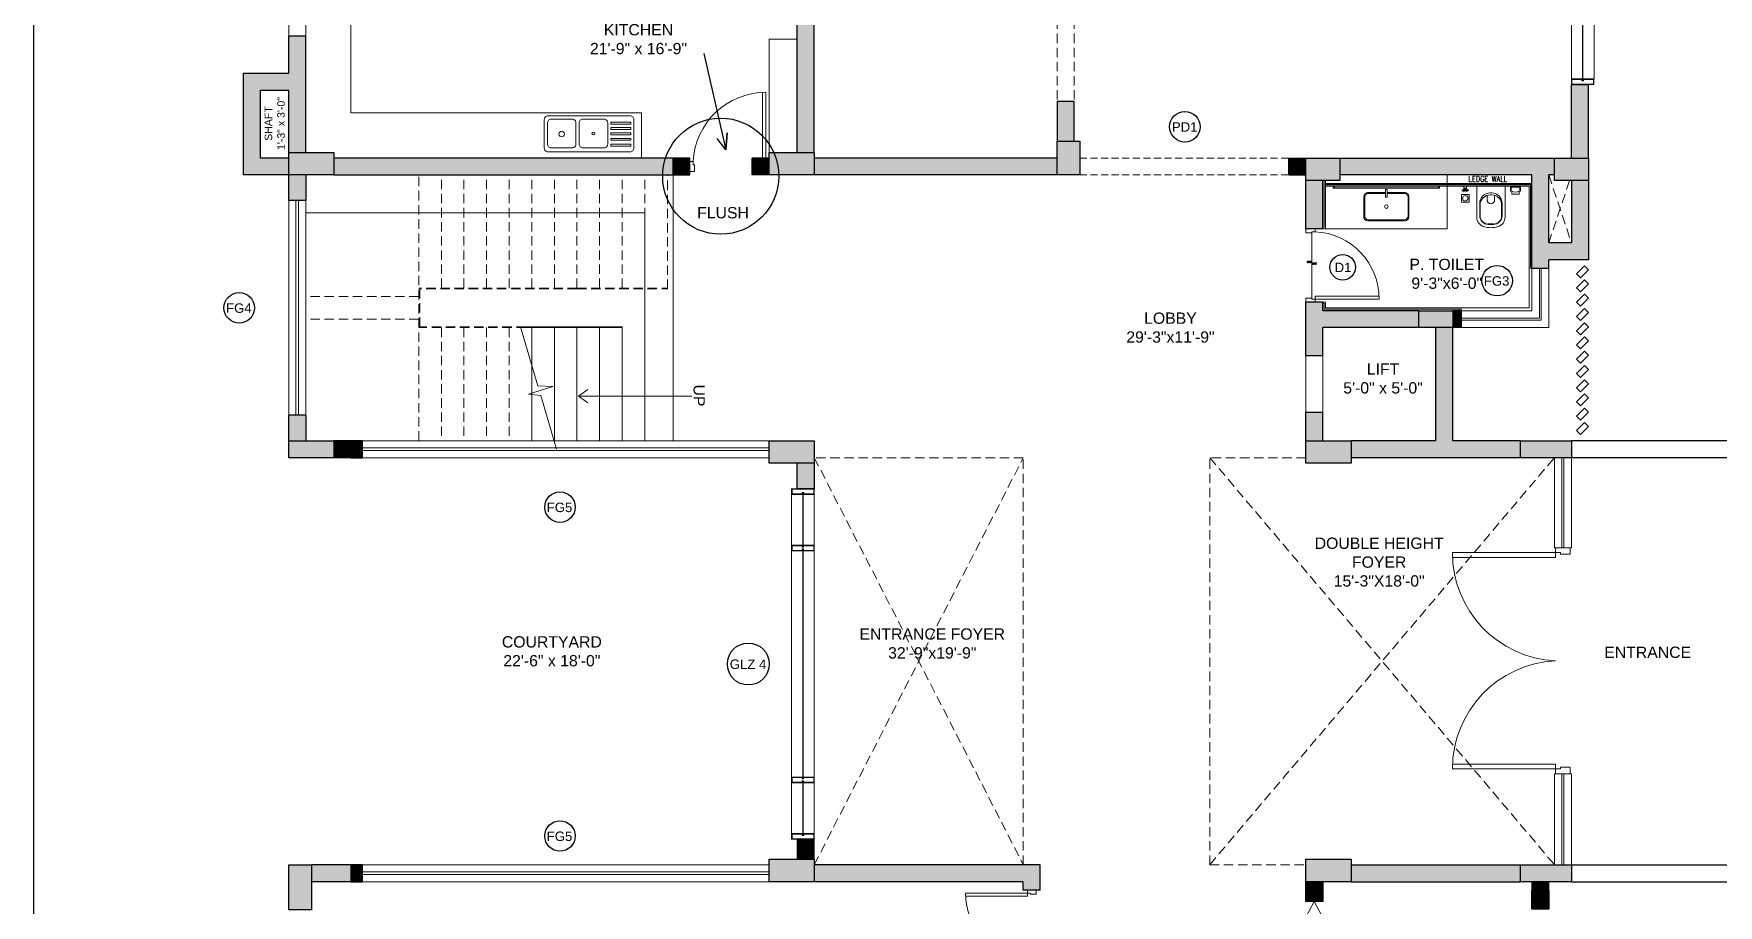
# Model space of a CAD drawing. Header units: inches. Extents: x 211391 to 214260, y -106888 to -102532.
# Drawn here: x 211469 to 212363, y -106365 to -105902 of the extents above; entities that cross this region are included whole.
import ezdxf

# ---------------------------------------------------------------- set-up
doc = ezdxf.new("R2010")
doc.units = ezdxf.units.IN
doc.header["$MEASUREMENT"] = 0
doc.linetypes.add('HIDDEN', pattern=[0.375, 0.25, -0.125])
doc.layers.get('0').update_dxf_attribs({"color": 4})
doc.layers.add('COLUMN', color=6, linetype='Continuous')
for name, color, linetype, lineweight in [('counter', 177, 'Continuous', 13), ('DIM', 1, 'Continuous', 9), ('DOOR', 2, 'Continuous', 9), ('DROP', 1, 'Continuous', 5), ('FIXTURES', 8, 'Continuous', 9), ('GLASS', 4, 'Continuous', 18), ('HATCH', 251, 'Continuous', 13), ('HIDDEN', 8, 'Continuous', 13), ('m.s.', 250, 'Continuous', 13), ('PROPOSED WALL', 6, 'Continuous', 25), ('STEPS', 2, 'Continuous', 18), ('STONE', 1, 'Continuous', 18), ('TEXT', 3, 'Continuous', 9), ('TEXT 1', 3, 'Continuous', 15), ('WALL', 5, 'Continuous', 25), ('window', 1, 'Continuous', 18)]:
    doc.layers.add(name, color=color, linetype=linetype, lineweight=lineweight)
doc.styles.add('22', font='arial.ttf', dxfattribs={"height": 7})
doc.styles.add('dimtext', font='segoeuil.ttf', dxfattribs={"width": 0.8, "height": 3})
doc.styles.add('STYLE1', font='arial.ttf', dxfattribs={"height": 8})
doc.dimstyles.new('ISO-25', dxfattribs={"dimtxt": 3, "dimasz": 0.7, "dimexe": 0.7, "dimexo": 0.7, "dimgap": 0.703125, "dimtad": 1, "dimdec": 1, "dimlunit": 4, "dimtxsty": 'dimtext', "dimblk": 'OBLIQUE', "dimcen": 0.7, "dimdle": 0.7, "dimclrd": 1, "dimclre": 1, "dimclrt": 2, "dimadec": 0, "dimazin": 0, "dimtfac": 0.5, "dimtdec": 1, "dimtmove": 0, "dimatfit": 3, "dimldrblk": 'OBLIQUE', "dimfxl": 1, "dimfrac": 1, "dimlwd": 13, "dimlwe": 13, "dimarcsym": 0})
pattern_1 = [(45, (1e-10, -71.03944), (-0.08838834765, 0.08838834765), [])]
pattern_2 = [(45, (123, -71.03944), (-0.08838834765, 0.08838834765), [])]

# ---------------------------------------------------------------- blocks, each defined once
blk = doc.blocks.new('A$C65C017E6')
at = {"layer": 'FIXTURES'}
for points in [[(17.3, 0, 0.414214), (19.3, 2), (19.3, 46, 0.414214), (17.3, 48), (2, 48, 0.414214), (0, 46), (0, 2, 0.414214), (2, 0)], [(3.84, 34, 0.414214), (1.84, 32), (1.84, 20.66, 0.414214), (3.84, 18.66), (15.18, 18.66, 0.414214), (17.18, 20.66), (17.18, 32, 0.414214), (15.18, 34)], [(3.84, 1.66, -0.414214), (1.84, 3.66), (1.84, 15, -0.414214), (3.84, 17), (15.18, 17, -0.414214), (17.18, 15), (17.18, 3.66, -0.414214), (15.18, 1.66)]]:
    blk.add_lwpolyline(points, format="xyb", close=True, dxfattribs=at)
for points in [[(3.46, 35.65), (3.46, 35.65), (3.46, 46.34), (3.46, 46.34), (4.46, 46.34), (4.46, 46.34), (4.46, 35.65), (4.46, 35.65)], [(6.34, 35.65), (6.34, 35.65), (6.34, 46.34), (6.34, 46.34), (7.34, 46.34), (7.34, 46.34), (7.34, 35.65), (7.34, 35.65)], [(9.22, 35.65), (9.22, 35.65), (9.22, 46.34), (9.22, 46.34), (10.23, 46.34), (10.23, 46.34), (10.23, 35.65), (10.23, 35.65)], [(12.1, 35.65), (12.1, 35.65), (12.1, 46.34), (12.1, 46.34), (13.11, 46.34), (13.11, 46.34), (13.11, 35.65), (13.11, 35.65)], [(15.27, 35.65), (15.27, 35.65), (15.27, 46.34), (15.27, 46.34), (16.27, 46.34), (16.27, 46.34), (16.27, 35.65), (16.27, 35.65)]]:
    blk.add_lwpolyline(points, close=True, dxfattribs=at)
for centre, radius in [((9.51, 26.33), 0.75), ((9.82, 9.33), 1.5)]:
    blk.add_circle(centre, radius, dxfattribs=at)
blk = doc.blocks.new('*U5')
at = {"layer": 'DOOR'}
for points in [[(1.5, -4.54), (1.5, -3.04), (2, -3.04), (2, -0.04), (0, -0.04), (0, -4.54)], [(34.5, -4.54), (34.5, -3.04), (34, -3.04), (34, -0.04), (36, -0.04), (36, -4.54)]]:
    blk.add_lwpolyline(points, close=True, dxfattribs=at)
blk.add_lwpolyline([(34.5, -4.54, -0.400224), (1.5, -36.04), (1.5, -4.54), (3, -4.54), (3, -36.01)], format="xyb", dxfattribs=at)
blk = doc.blocks.new('YSRJ')
at = {"layer": 'DOOR', "elevation": 0}
for points in [[(216810.79, -98732.33, 0.400224), (216780.54, -98703.46), (216780.54, -98732.33), (216781.91, -98732.33), (216781.91, -98703.49)], [(216810.79, -98732.33, -0.400224), (216841.04, -98703.46), (216841.04, -98732.33), (216839.66, -98732.33), (216839.66, -98703.49)]]:
    blk.add_lwpolyline(points, format="xyb", dxfattribs=at)
for points in [[(216780.54, -98732.33), (216780.54, -98733.71), (216781, -98733.71), (216781, -98736.46), (216779.16, -98736.46), (216779.16, -98732.33)], [(216841.04, -98732.33), (216841.04, -98733.71), (216840.58, -98733.71), (216840.58, -98736.46), (216842.41, -98736.46), (216842.41, -98732.33)]]:
    blk.add_lwpolyline(points, close=True, dxfattribs=at)
blk = doc.blocks.new('*X6')
at = {"color": 0}
for p, q in [((-16.8, -3.5), (-13.3, 0)), ((-16.8, -0.8), (-15.9, 0)), ((-16.4, -5.8), (-10.6, 0)), ((-13.8, -5.8), (-8, 0)), ((-11.1, -5.8), (-5.3, 0)), ((-8.5, -5.8), (-2.7, 0)), ((-5.8, -5.8), (0, 0)), ((0, 0), (6, 6)), ((0, 2.7), (3.3, 6)), ((0, 5.3), (0.7, 6)), ((2.7, 0), (8.7, 6)), ((5.3, 0), (11.3, 6)), ((8, 0), (14, 6)), ((10.6, 0), (16.6, 6)), ((13.3, 0), (17, 3.8)), ((15.9, 0), (17, 1.1)), ((-3.2, -5.8), (0, -2.7)), ((-0.5, -5.8), (0, -5.3))]:
    blk.add_line(p, q, dxfattribs=at)
blk = doc.blocks.new('4 UQ46U')
at = {"layer": 'DROP', "lineweight": 5}
blk.add_lwpolyline([(67308.8, -52969.2), (67308.8, -52972.5), (67307.6, -52972.5), (67307.6, -52975.8)], dxfattribs=at)
at = {"layer": 'DROP', "lineweight": 5, "extrusion": (0, 0, -1), "xscale": 0.1972594911858323, "yscale": 0.1972594911858323, "zscale": -0.1972594911858323, "rotation": 270}
blk.add_blockref('*X6', (-67308.8, -52972.5), dxfattribs=at)
blk = doc.blocks.new('RJeaT')
at = {"layer": 'FIXTURES', "ltscale": 0.2}
for p, q in [((1938.58, 410.34), (1938.58, 415.34)), ((1938.58, 415.34), (1940.88, 415.34)), ((1938.68, 410.44), (1938.68, 415.24)), ((1938.68, 415.24), (1940.88, 415.24)), ((1940.88, 414.94), (1938.88, 414.94)), ((1938.88, 410.74), (1938.88, 414.94)), ((1939.88, 415.24), (1939.88, 415.14)), ((1939.88, 415.14), (1940.78, 415.14)), ((1939.98, 415.14), (1939.98, 414.94)), ((1940.68, 415.14), (1940.68, 414.94)), ((1940.78, 415.14), (1940.78, 415.24)), ((1940.88, 415.24), (1940.88, 415.34)), ((1938.58, 413.74), (1938.38, 413.74)), ((1938.38, 411.94), (1938.38, 413.74)), ((1938.58, 411.94), (1938.38, 411.94)), ((1940.88, 410.34), (1938.58, 410.34)), ((1940.88, 410.44), (1938.68, 410.44)), ((1938.68, 410.44), (1940.88, 410.44)), ((1938.88, 410.74), (1940.88, 410.74)), ((1939.88, 410.44), (1939.88, 410.54)), ((1939.88, 410.54), (1940.78, 410.54)), ((1939.98, 410.74), (1939.98, 410.54)), ((1940.68, 410.74), (1940.68, 410.54)), ((1940.78, 410.54), (1940.78, 410.44)), ((1940.88, 410.34), (1940.88, 410.44)), ((1942.28, 414.74), (1940.98, 414.74)), ((1940.98, 410.94), (1942.28, 410.94)), ((1942.28, 410.94), (1942.28, 414.74)), ((1939.38, 388.25), (1938.38, 388.25)), ((1938.38, 388.25), (1938.38, 386.85)), ((1938.38, 386.85), (1939.38, 386.85)), ((1939.38, 386.85), (1939.38, 388.25)), ((1940.08, 386.28), (1940.08, 388.92)), ((1942.48, 389.48), (1942.48, 385.68)), ((1946.28, 389.48), (1942.48, 389.48)), ((1942.48, 385.68), (1946.28, 385.68)), ((1946.28, 385.68), (1946.28, 389.48))]:
    blk.add_line(p, q, dxfattribs=at)
at = {"layer": 'FIXTURES'}
for p, q in [((1938.38, 407.57), (1953.87, 407.57)), ((1938.38, 393.37), (1938.38, 407.57)), ((1941.71, 400.89), (1941.71, 400.04)), ((1942.68, 400.89), (1942.68, 400.04)), ((1942.93, 402.34), (1945.23, 402.34)), ((1942.93, 402.34), (1945.23, 402.34)), ((1945.23, 398.59), (1942.96, 398.59)), ((1945.23, 398.59), (1942.96, 398.59)), ((1953.24, 406.09), (1946.91, 406.09)), ((1953.24, 405.88), (1946.91, 405.88)), ((1957.3, 400.47), (1957.3, 401.81)), ((1957.3, 399.12), (1957.3, 400.47)), ((1957.51, 400.47), (1957.51, 401.81)), ((1957.51, 399.12), (1957.51, 400.47)), ((1953.87, 393.37), (1938.38, 393.37)), ((1946.91, 395.05), (1953.24, 395.05)), ((1946.91, 394.84), (1953.24, 394.84))]:
    blk.add_line(p, q, dxfattribs=at)
at = {"layer": 'FIXTURES', "ltscale": 0.2, "extrusion": (0, 0, -1)}
blk.add_line((1940.68, 386.28), (1940.68, 388.92), dxfattribs=at)
at = {"layer": 'FIXTURES'}
for centre, start, end in [((1953.87, 402.57), 16.67385, 90), ((1953.87, 398.37), 270, 343.32615)]:
    blk.add_arc(centre, 5, start, end, dxfattribs=at)
at = {"layer": 'FIXTURES', "ltscale": 0.2}
for centre, start, end in [((1940.38, 388.92), 0, 180), ((1940.38, 386.28), 180, 0)]:
    blk.add_arc(centre, 0.3, start, end, dxfattribs=at)
for centre, major_axis, ratio, start_param, end_param in [((1935.08, 412.84), (0, 6.17), 0.999988, 4.36874, 5.056072), ((1940.38, 387.55), (0, 0.991), 0.999988, 0.339854, 2.833873), ((1940.38, 387.55), (0, 0.743), 0.999988, 0.460571, 2.725879), ((1940.38, 387.55), (0, 0.991), 0.999988, -0.626784, -0.307745), ((1940.38, 387.55), (-0.525, 0.525), 1, -1.412135, -1.201093), ((1940.38, 387.55), (-0.525, 0.525), 1, 2.771889, 3.025893), ((1940.38, 387.55), (0, 0.991), 0.999988, 3.449295, 3.7684), ((1940.88, 388.25), (0, 0.124), 0.999988, 2.220239, 5.656431), ((1940.88, 386.85), (0, 0.124), 0.999988, 3.768369, 7.204495)]:
    blk.add_ellipse(centre, major_axis=major_axis, ratio=ratio, start_param=start_param, end_param=end_param, dxfattribs=at)
at = {"layer": 'FIXTURES'}
for centre, major_axis, ratio, start_param, end_param in [((1946.91, 400.89), (-3.67, 3.67), 1, -0.785398, 0.785398), ((1946.91, 400.04), (3.67, 3.67), 1, 2.356194, 3.926991), ((1947.9, 400.76), (-3.69, 3.69), 1, -0.594765, 0.75982), ((1948.1, 400.34), (3.84, 3.84), 1, 2.412384, 3.705746), ((1945.23, 400.47), (-1.33, 1.33), 1, 2.356194, 5.497787), ((1953.24, 401.81), (3.02, 3.02), 1, 5.497787, 7.068583), ((1953.24, 401.81), (-2.88, 2.88), 1, 3.926991, 5.497787), ((1953.24, 399.12), (2.88, 2.88), 1, 3.926991, 5.497787), ((1953.24, 399.12), (-3.02, 3.02), 1, 2.356194, 3.926991), ((1944.14, 400.47), (-15.03, 0), 0.9017, 2.877811, 3.405374)]:
    blk.add_ellipse(centre, major_axis=major_axis, ratio=ratio, start_param=start_param, end_param=end_param, dxfattribs=at)
at = {"layer": 'FIXTURES', "extrusion": (0, 0, -1)}
blk.add_ellipse((1945.23, 400.47), major_axis=(1.33, 1.33), ratio=1, start_param=-0.785398, end_param=2.356194, dxfattribs=at)
at = {"layer": 'FIXTURES', "ltscale": 0.2, "extrusion": (0, 0, -1)}
blk.add_ellipse((1944.38, 387.58), major_axis=(0, 1.39), ratio=0.999988, start_param=4.213360238e-07, end_param=6.28318572851561, dxfattribs=at)
blk = doc.blocks.new('AETJUEU')
at = {"layer": 'FIXTURES'}
for p, q in [((67937.68, -56339.05), (67936.69, -56339.05)), ((67936.69, -56339.05), (67936.69, -56343.07)), ((67937.68, -56343.07), (67937.68, -56339.05)), ((67925.19, -56342.58), (67925.19, -56353.58)), ((67925.69, -56343.08), (67925.69, -56353.08)), ((67936.69, -56340.58), (67927.19, -56340.58)), ((67936.69, -56341.08), (67927.69, -56341.08)), ((67936.69, -56343.07), (67937.68, -56343.07)), ((67947.19, -56340.58), (67937.68, -56340.58)), ((67946.69, -56341.08), (67937.68, -56341.08)), ((67948.69, -56353.08), (67948.69, -56343.08)), ((67949.19, -56353.58), (67949.19, -56342.58)), ((67927.19, -56355.58), (67947.19, -56355.58)), ((67927.69, -56355.08), (67946.69, -56355.08))]:
    blk.add_line(p, q, dxfattribs=at)
blk.add_circle((67937.19, -56348.08), 0.945, dxfattribs=at)
for centre, start, end in [((67927.19, -56342.58), 90, 180), ((67927.69, -56343.08), 90, 180), ((67946.69, -56343.08), 0, 90), ((67947.19, -56342.58), 0, 90), ((67927.19, -56353.58), 180, 270), ((67927.69, -56353.08), 180, 270), ((67946.69, -56353.08), 270, 0), ((67947.19, -56353.58), 270, 0)]:
    blk.add_arc(centre, 2, start, end, dxfattribs=at)
blk = doc.blocks.new('erwe54')
at = {"layer": 'COLUMN', "ltscale": 20, "true_color": 0xe517e8}
h = blk.add_hatch(color=6, dxfattribs=at)
h.dxf.hatch_style = 1
h.paths.add_polyline_path([(205035.77, -115562.54), (205059.77, -115562.54), (205059.77, -115550.54), (205035.77, -115550.54)])
h = blk.add_hatch(color=6, dxfattribs=at)
h.dxf.hatch_style = 1
h.paths.add_polyline_path([(205290.77, -115562.54), (205314.77, -115562.54), (205314.77, -115550.54), (205290.77, -115550.54)])
h = blk.add_hatch(color=6, dxfattribs=at)
h.dxf.hatch_style = 1
h.paths.add_polyline_path([(205443.77, -115544.54), (205443.77, -115562.54), (205455.77, -115562.54), (205455.77, -115544.54)])
h = blk.add_hatch(color=6, dxfattribs=at)
h.dxf.hatch_style = 1
h.paths.add_polyline_path([(205593.77, -115553.54), (205575.77, -115553.54), (205575.77, -115565.54), (205593.77, -115565.54)])
h = blk.add_hatch(color=6, dxfattribs=at)
h.dxf.hatch_style = 1
h.paths.add_polyline_path([(205725.77, -115553.54), (205707.77, -115553.54), (205707.77, -115565.54), (205725.77, -115565.54)])
h = blk.add_hatch(color=6, dxfattribs=at)
h.dxf.hatch_style = 1
h.paths.add_polyline_path([(205653.77, -115634.54), (205635.77, -115634.54), (205635.77, -115643.54), (205653.77, -115643.54)])
h = blk.add_hatch(color=6, dxfattribs=at)
h.dxf.hatch_style = 1
h.paths.add_polyline_path([(205035.77, -115712.54), (205059.77, -115712.54), (205059.77, -115703.54), (205035.77, -115703.54)])
h = blk.add_hatch(color=6, dxfattribs=at)
h.dxf.hatch_style = 1
h.paths.add_polyline_path([(205290.77, -115715.54), (205314.77, -115715.54), (205314.77, -115703.54), (205290.77, -115703.54)])
h = blk.add_hatch(color=6, dxfattribs=at)
h.dxf.hatch_style = 1
h.paths.add_polyline_path([(205575.77, -115715.54), (205599.77, -115715.54), (205599.77, -115703.54), (205575.77, -115703.54)])
h = blk.add_hatch(color=6, dxfattribs=at)
h.dxf.hatch_style = 1
h.paths.add_polyline_path([(205716.77, -115703.54), (205689.77, -115703.54), (205689.77, -115712.54), (205716.77, -115712.54)])
h = blk.add_hatch(color=6, dxfattribs=at)
h.dxf.hatch_style = 1
h.paths.add_polyline_path([(205290.77, -115937.54), (205314.77, -115937.54), (205314.77, -115925.54), (205290.77, -115925.54)])
h = blk.add_hatch(color=6, dxfattribs=at)
h.dxf.hatch_style = 1
h.paths.add_polyline_path([(205575.77, -115937.54), (205599.77, -115937.54), (205599.77, -115925.54), (205575.77, -115925.54)])
h = blk.add_hatch(color=6, dxfattribs=at)
h.dxf.hatch_style = 1
h.paths.add_polyline_path([(205035.77, -115928.54), (205035.77, -115952.54), (205047.77, -115952.54), (205047.77, -115928.54)])
h = blk.add_hatch(color=6, dxfattribs=at)
h.dxf.hatch_style = 1
h.paths.add_polyline_path([(205716.77, -115928.54), (205689.77, -115928.54), (205689.77, -115937.54), (205716.77, -115937.54)])
at = {"layer": 'COLUMN', "ltscale": 20}
for points in [[(205059.77, -115562.54), (205035.77, -115562.54), (205035.77, -115550.54), (205059.77, -115550.54)], [(205314.77, -115562.54), (205290.77, -115562.54), (205290.77, -115550.54), (205314.77, -115550.54)], [(205443.77, -115562.54), (205443.77, -115544.54), (205455.77, -115544.54), (205455.77, -115562.54)], [(205575.77, -115553.54), (205593.77, -115553.54), (205593.77, -115565.54), (205575.77, -115565.54)], [(205707.77, -115553.54), (205725.77, -115553.54), (205725.77, -115565.54), (205707.77, -115565.54)], [(205635.77, -115634.54), (205653.77, -115634.54), (205653.77, -115643.54), (205635.77, -115643.54)], [(205059.77, -115712.54), (205035.77, -115712.54), (205035.77, -115703.54), (205059.77, -115703.54)], [(205314.77, -115715.54), (205290.77, -115715.54), (205290.77, -115703.54), (205314.77, -115703.54)], [(205599.77, -115715.54), (205575.77, -115715.54), (205575.77, -115703.54), (205599.77, -115703.54)], [(205689.77, -115703.54), (205716.77, -115703.54), (205716.77, -115712.54), (205689.77, -115712.54)], [(205314.77, -115937.54), (205290.77, -115937.54), (205290.77, -115925.54), (205314.77, -115925.54)], [(205599.77, -115937.54), (205575.77, -115937.54), (205575.77, -115925.54), (205599.77, -115925.54)], [(205035.77, -115952.54), (205035.77, -115928.54), (205047.77, -115928.54), (205047.77, -115952.54)], [(205689.77, -115928.54), (205716.77, -115928.54), (205716.77, -115937.54), (205689.77, -115937.54)]]:
    blk.add_lwpolyline(points, close=True, dxfattribs=at)
blk = doc.blocks.new('e57ik')
at = {"layer": 'm.s.', "ltscale": 15}
h = blk.add_hatch(dxfattribs=at)
h.set_pattern_fill('ANSI31', color=256)
h.set_pattern_definition([(45, (-434.42776, 41.17161), (-0.08838834765, 0.08838834765), [])])
h.paths.add_polyline_path([(210010.52, -105167.4), (210011.27, -105167.4), (210011.27, -105172.77), (210008.77, -105172.77), (210008.77, -105161.27), (210011.27, -105161.27), (210011.27, -105166.64), (210010.52, -105166.64)], flags=16)
h.paths.add_polyline_path([(210010.77, -105167.15), (210011.52, -105167.15), (210011.52, -105173.02), (210008.52, -105173.02), (210008.52, -105161.02), (210011.52, -105161.02), (210011.52, -105166.89), (210010.77, -105166.89)])
at = {"layer": 'm.s.', "ltscale": 2}
for points in [[(210010.77, -105167.15), (210011.52, -105167.15), (210011.52, -105173.02), (210008.52, -105173.02), (210008.52, -105161.02), (210011.52, -105161.02), (210011.52, -105166.89), (210010.77, -105166.89)], [(210010.52, -105167.4), (210011.27, -105167.4), (210011.27, -105172.77), (210008.77, -105172.77), (210008.77, -105161.27), (210011.27, -105161.27), (210011.27, -105166.64), (210010.52, -105166.64)]]:
    blk.add_lwpolyline(points, close=True, dxfattribs=at)
blk = doc.blocks.new('r68oul')
at = {"layer": 'GLASS', "ltscale": 15}
for p, q in [((209396.87, -105540.56), (209303.76, -105540.56)), ((209396.87, -105540.81), (209303.76, -105540.81))]:
    blk.add_line(p, q, dxfattribs=at)
at = {"layer": 'm.s.', "ltscale": 15}
for p, q in [((209303.76, -105534.69), (209396.87, -105534.69)), ((209396.87, -105546.69), (209303.76, -105546.69))]:
    blk.add_line(p, q, dxfattribs=at)
at = {"layer": 'DIM'}
blk.add_blockref('e57ik', (-707.76, -373.66), dxfattribs=at)
at = {"layer": 'DIM', "xscale": -1}
blk.add_blockref('e57ik', (419408.39, -373.66), dxfattribs=at)
blk = doc.blocks.new('r687ol')
at = {"layer": 'm.s.', "ltscale": 15}
h = blk.add_hatch(dxfattribs=at)
h.set_pattern_fill('ANSI31', color=256)
h.set_pattern_definition(pattern_1)
h.paths.add_polyline_path([(210776.4, -105540.56), (210777.15, -105540.56), (210777.15, -105540.81), (210776.4, -105540.81), (210776.4, -105546.69), (210779.4, -105546.69), (210779.4, -105540.81), (210778.65, -105540.81), (210778.65, -105540.56), (210779.4, -105540.56), (210779.4, -105534.69), (210776.4, -105534.69)])
h.paths.add_polyline_path([(210776.65, -105540.56), (210777.15, -105540.56), (210777.15, -105540.81), (210776.65, -105540.81), (210776.65, -105546.44), (210779.15, -105546.44), (210779.15, -105541.06), (210778.4, -105541.06), (210778.4, -105540.31), (210779.15, -105540.31), (210779.15, -105534.94), (210776.65, -105534.94)])
h = blk.add_hatch(dxfattribs=at)
h.set_pattern_fill('ANSI31', color=256)
h.set_pattern_definition(pattern_1)
h.paths.add_polyline_path([(210777.4, -105540.31), (210776.65, -105540.31), (210776.65, -105540.56), (210777.15, -105540.56), (210777.15, -105540.81), (210776.65, -105540.81), (210776.65, -105541.06), (210777.4, -105541.06)])
h = blk.add_hatch(dxfattribs=at)
h.set_pattern_fill('ANSI31', color=256)
h.set_pattern_definition(pattern_2)
h.paths.add_polyline_path([(210899.4, -105540.56), (210900.15, -105540.56), (210900.15, -105540.81), (210899.4, -105540.81), (210899.4, -105546.69), (210902.4, -105546.69), (210902.4, -105540.81), (210901.65, -105540.81), (210901.65, -105540.56), (210902.4, -105540.56), (210902.4, -105534.69), (210899.4, -105534.69)])
h.paths.add_polyline_path([(210899.65, -105540.56), (210900.15, -105540.56), (210900.15, -105540.81), (210899.65, -105540.81), (210899.65, -105546.44), (210902.15, -105546.44), (210902.15, -105541.06), (210901.4, -105541.06), (210901.4, -105540.31), (210902.15, -105540.31), (210902.15, -105534.94), (210899.65, -105534.94)])
h = blk.add_hatch(dxfattribs=at)
h.set_pattern_fill('ANSI31', color=256)
h.set_pattern_definition(pattern_2)
h.paths.add_polyline_path([(210900.4, -105540.31), (210899.65, -105540.31), (210899.65, -105540.56), (210900.15, -105540.56), (210900.15, -105540.81), (210899.65, -105540.81), (210899.65, -105541.06), (210900.4, -105541.06)])
at = {"layer": 'GLASS', "ltscale": 15}
for p, q in [((210776.4, -105540.56), (210749.45, -105540.56)), ((210776.4, -105540.81), (210749.45, -105540.81)), ((210899.4, -105540.56), (210779.4, -105540.56)), ((210899.4, -105540.81), (210779.4, -105540.81)), ((210929.45, -105540.56), (210902.4, -105540.56)), ((210929.45, -105540.81), (210902.4, -105540.81))]:
    blk.add_line(p, q, dxfattribs=at)
at = {"layer": 'm.s.', "ltscale": 15}
for p, q in [((210749.45, -105534.69), (210776.4, -105534.69)), ((210779.4, -105534.69), (210899.4, -105534.69)), ((210902.4, -105534.69), (210929.34, -105534.69)), ((210776.4, -105546.69), (210749.45, -105546.69)), ((210899.4, -105546.69), (210779.4, -105546.69)), ((210929.34, -105546.69), (210902.4, -105546.69))]:
    blk.add_line(p, q, dxfattribs=at)
at = {"layer": 'm.s.', "ltscale": 2}
for points in [[(210776.4, -105540.56), (210776.4, -105534.69), (210779.4, -105534.69), (210779.4, -105540.56), (210778.65, -105540.56), (210778.65, -105540.81), (210779.4, -105540.81), (210779.4, -105546.69), (210776.4, -105546.69), (210776.4, -105540.81), (210777.15, -105540.81), (210777.15, -105540.56), (210776.4, -105540.56)], [(210899.4, -105540.56), (210899.4, -105534.69), (210902.4, -105534.69), (210902.4, -105540.56), (210901.65, -105540.56), (210901.65, -105540.81), (210902.4, -105540.81), (210902.4, -105546.69), (210899.4, -105546.69), (210899.4, -105540.81), (210900.15, -105540.81), (210900.15, -105540.56), (210899.4, -105540.56)]]:
    blk.add_lwpolyline(points, dxfattribs=at)
for points in [[(210776.65, -105540.31), (210776.65, -105534.94), (210779.15, -105534.94), (210779.15, -105540.31), (210778.4, -105540.31), (210778.4, -105541.06), (210779.15, -105541.06), (210779.15, -105546.44), (210776.65, -105546.44), (210776.65, -105541.06), (210777.4, -105541.06), (210777.4, -105540.31)], [(210899.65, -105540.31), (210899.65, -105534.94), (210902.15, -105534.94), (210902.15, -105540.31), (210901.4, -105540.31), (210901.4, -105541.06), (210902.15, -105541.06), (210902.15, -105546.44), (210899.65, -105546.44), (210899.65, -105541.06), (210900.4, -105541.06), (210900.4, -105540.31)]]:
    blk.add_lwpolyline(points, close=True, dxfattribs=at)
at = {"layer": 'DIM'}
blk.add_blockref('e57ik', (737.94, -373.66), dxfattribs=at)
at = {"layer": 'DIM', "xscale": -1}
blk.add_blockref('e57ik', (420940.97, -373.66), dxfattribs=at)

msp = doc.modelspace()

# ---------------------------------------------------------------- hatches: boundary and pattern name
at = {"layer": 'Defpoints', "ltscale": 15, "true_color": 0xffffff, "transparency": 33554559}
h = msp.add_hatch(color=7, dxfattribs=at)
h.dxf.hatch_style = 1
h.paths.add_polyline_path([(212021.19, -105938.4), (212012.19, -105938.4), (212012.19, -105959.4), (212021.19, -105959.4)])
h = msp.add_hatch(color=7, dxfattribs=at)
h.dxf.hatch_style = 1
h.paths.add_polyline_path([(211859.19, -105968.4), (211850.19, -105968.4), (211850.19, -105977.4), (211859.19, -105977.4)])
h = msp.add_hatch(color=7, dxfattribs=at)
h.dxf.hatch_style = 1
h.paths.add_polyline_path([(212144.19, -105968.4), (212135.19, -105968.4), (212135.19, -105977.4), (212144.19, -105977.4)])
at = {"layer": 'HATCH', "ltscale": 15}
h = msp.add_hatch(color=256, dxfattribs=at)
h.dxf.hatch_style = 1
h.paths.add_polyline_path([(211883.19, -105770.4), (211874.19, -105770.4), (211874.19, -105965.4), (211883.19, -105965.4)])
h = msp.add_hatch(color=256, dxfattribs=at)
h.dxf.hatch_style = 1
h.paths.add_polyline_path([(211613.19, -105903.74), (211604.19, -105903.74), (211604.19, -105923.4), (211580.19, -105923.4), (211580.19, -105977.4), (211604.19, -105977.4), (211604.19, -105968.4), (211589.19, -105968.4), (211589.19, -105932.4), (211604.19, -105932.4), (211604.19, -105965.4), (211613.19, -105965.4)])
h = msp.add_hatch(color=256, dxfattribs=at)
h.dxf.hatch_style = 1
h.paths.add_polyline_path([(212294.19, -105929.4), (212285.19, -105929.4), (212285.19, -105968.4), (212294.19, -105968.4)])
h = msp.add_hatch(color=256, dxfattribs=at)
h.dxf.hatch_style = 1
h.paths.add_polyline_path([(211808.19, -105968.4), (211628.19, -105968.4), (211628.19, -105977.4), (211808.19, -105977.4)])
at = {"layer": 'HATCH', "ltscale": 15, "transparency": 33554559}
h = msp.add_hatch(color=8, dxfattribs=at)
h.dxf.hatch_style = 1
h.paths.add_polyline_path([(211808.19, -105977.4), (211817.19, -105977.4), (211817.19, -105968.4), (211808.19, -105968.4)])
at = {"layer": 'HATCH', "ltscale": 15}
h = msp.add_hatch(color=256, dxfattribs=at)
h.dxf.hatch_style = 1
h.paths.add_polyline_path([(212012.19, -105968.4), (211883.19, -105968.4), (211883.19, -105977.4), (212012.19, -105977.4)])
h = msp.add_hatch(color=256, dxfattribs=at)
h.dxf.hatch_style = 1
h.paths.add_polyline_path([(212276.19, -105968.4), (212162.19, -105968.4), (212162.19, -105977.4), (212264.19, -105977.4), (212264.19, -106026.9), (212273.19, -106026.9), (212273.19, -106022.4), (212294.19, -106022.4), (212294.19, -105980.4), (212285.19, -105980.4), (212285.19, -106013.4), (212273.19, -106013.4), (212273.19, -105977.4), (212276.19, -105977.4)])
h = msp.add_hatch(color=256, dxfattribs=at)
h.dxf.hatch_style = 1
h.paths.add_polyline_path([(211613.19, -105977.4), (211604.19, -105977.4), (211604.19, -105990.9), (211613.19, -105990.9)])
h = msp.add_hatch(color=256, dxfattribs=at)
h.dxf.hatch_style = 1
h.paths.add_polyline_path([(212153.19, -105980.4), (212144.19, -105980.4), (212144.19, -106005.9), (212153.19, -106005.9)])
h = msp.add_hatch(color=256, dxfattribs=at)
h.dxf.hatch_style = 1
h.paths.add_polyline_path([(212204.19, -106049.4), (212153.19, -106049.4), (212153.19, -106044.9), (212144.19, -106044.9), (212144.19, -106058.4), (212144.19, -106073.4), (212153.19, -106073.4), (212153.19, -106058.4), (212204.19, -106058.4)])
h = msp.add_hatch(color=256, dxfattribs=at)
h.dxf.hatch_style = 1
h.paths.add_polyline_path([(212226.69, -106049.4), (212222.19, -106049.4), (212222.19, -106058.4), (212226.69, -106058.4)])
h = msp.add_hatch(color=256, dxfattribs=at)
h.dxf.hatch_style = 1
h.paths.add_polyline_path([(212258.19, -106118.4), (212222.19, -106118.4), (212222.19, -106058.4), (212213.19, -106058.4), (212213.19, -106118.4), (212168.19, -106118.4), (212168.19, -106127.4), (212258.19, -106127.4)])
h = msp.add_hatch(color=256, dxfattribs=at)
h.dxf.hatch_style = 1
h.paths.add_polyline_path([(211613.19, -106104.9), (211604.19, -106104.9), (211604.19, -106118.4), (211613.19, -106118.4)])
h = msp.add_hatch(color=256, dxfattribs=at)
h.dxf.hatch_style = 1
h.paths.add_polyline_path([(212153.19, -106103.4), (212144.19, -106103.4), (212144.19, -106118.4), (212153.19, -106118.4)])
h = msp.add_hatch(color=256, dxfattribs=at)
h.dxf.hatch_style = 1
h.paths.add_polyline_path([(211637.19, -106118.4), (211628.19, -106118.4), (211628.19, -106127.4), (211637.19, -106127.4)])
h = msp.add_hatch(color=8, dxfattribs=at)
h.dxf.hatch_style = 1
h.paths.add_polyline_path([(211637.19, -106127.4), (211643.19, -106127.4), (211643.19, -106118.4), (211637.19, -106118.4)])
at = {"layer": 'HATCH'}
h = msp.add_hatch(color=251, dxfattribs=at)
h.dxf.hatch_style = 1
h.paths.add_polyline_path([(211883.19, -106130.4), (211874.19, -106130.4), (211874.19, -106143.9), (211883.19, -106143.9)])
at = {"layer": 'HATCH', "ltscale": 15}
h = msp.add_hatch(color=256, dxfattribs=at)
h.dxf.hatch_style = 1
h.paths.add_polyline_path([(211883.19, -106329.9), (211874.19, -106329.9), (211874.19, -106340.4), (211883.19, -106340.4)])
h = msp.add_hatch(color=256, dxfattribs=at)
h.dxf.hatch_style = 1
h.paths.add_polyline_path([(211637.19, -106343.4), (211616.19, -106343.4), (211616.19, -106352.4), (211637.19, -106352.4)])
h = msp.add_hatch(color=8, dxfattribs=at)
h.dxf.hatch_style = 1
h.paths.add_polyline_path([(211637.19, -106352.4), (211643.19, -106352.4), (211643.19, -106343.4), (211637.19, -106343.4)])
h = msp.add_hatch(color=256, dxfattribs=at)
h.dxf.hatch_style = 1
h.paths.add_polyline_path([(212003.19, -106343.4), (211883.19, -106343.4), (211883.19, -106352.4), (211994.19, -106352.4), (211994.19, -106356.9), (212003.19, -106356.9)])
h = msp.add_hatch(color=256, dxfattribs=at)
h.dxf.hatch_style = 1
h.paths.add_polyline_path([(212258.19, -106343.4), (212168.19, -106343.4), (212168.19, -106352.4), (212258.19, -106352.4)])
h = msp.add_hatch(color=256, dxfattribs=at)
h.dxf.hatch_style = 1
h.paths.add_polyline_path([(212153.19, -106352.4), (212144.19, -106352.4), (212144.19, -106362.9), (212153.19, -106362.9)])
h = msp.add_hatch(color=256, dxfattribs=at)
h.dxf.hatch_style = 1
h.paths.add_polyline_path([(212273.19, -106352.4), (212264.19, -106352.4), (212264.19, -106356.9), (212273.19, -106356.9)])
h = msp.add_hatch(color=8, dxfattribs=at)
h.dxf.hatch_style = 1
h.paths.add_polyline_path([(212264.19, -106356.9), (212273.19, -106356.9), (212273.19, -106366.9), (212264.19, -106366.9)])

# ---------------------------------------------------------------- linework, layer by layer
at = {"ltscale": 15}
msp.add_lwpolyline([(211468.75, -105426.59), (212726.55, -105426.59), (212726.55, -106888.48), (211468.75, -106888.48)], close=True, dxfattribs=at)
at = {"layer": 'counter', "ltscale": 20}
for p, q in [((211637.19, -105944.4), (211637.19, -105767.4)), ((211859.19, -105968.4), (211859.19, -105905.4)), ((211859.19, -105905.4), (211874.19, -105905.4)), ((211791.38, -105944.4), (211637.19, -105944.4)), ((211791.38, -105944.4), (211791.38, -105968.4))]:
    msp.add_line(p, q, dxfattribs=at)
at = {"layer": 'counter'}
msp.add_line((212154.69, -106005.9), (212219.19, -106005.9), dxfattribs=at)
for points in [[(212219.19, -105983.4), (212219.19, -105977.4)], [(212219.19, -106005.9), (212219.19, -105983.4)]]:
    msp.add_lwpolyline(points, dxfattribs=at)
at = {"layer": 'Defpoints', "ltscale": 20}
for p, q in [((211850.19, -105977.4), (211850.19, -105968.4)), ((211859.19, -105968.4), (211850.19, -105968.4)), ((212135.19, -105968.4), (212144.19, -105968.4)), ((212135.19, -105977.4), (212135.19, -105968.4)), ((211859.19, -105977.4), (211850.19, -105977.4)), ((212135.19, -105977.4), (212144.19, -105977.4))]:
    msp.add_line(p, q, dxfattribs=at)
at = {"layer": 'Defpoints', "ltscale": 15}
msp.add_lwpolyline([(211824.61, -105912.95), (211836.22, -105964.02), (211836.86, -105954.99), (211836.22, -105964.02), (211831.69, -105958.07)], dxfattribs=at)
at = {"layer": 'Defpoints', "ltscale": 20}
msp.add_lwpolyline([(212021.19, -105959.4), (212021.19, -105938.4), (212012.19, -105938.4), (212012.19, -105959.4)], dxfattribs=at)
at = {"layer": 'Defpoints'}
for centre, radius in [((212079.97, -105951.83), 8.1), ((212163.77, -106026.37), 6.76), ((212245.73, -106033.49), 8.1), ((211577.89, -106047.9), 8.1), ((211748.19, -106153.63), 8.1), ((211848.19, -106236.9), 11.12), ((211748.19, -106328.14), 8.1)]:
    msp.add_circle(centre, radius, dxfattribs=at)
at = {"layer": 'Defpoints', "ltscale": 15}
msp.add_circle((211833.52, -105978.04), 30.81, dxfattribs=at)
at = {"layer": 'DOOR', "ltscale": 20}
for points in [[(212148.69, -106362.9), (212134.61, -106389.18)], [(212148.69, -106362.9), (212162.77, -106389.18)]]:
    msp.add_lwpolyline(points, dxfattribs=at)
at = {"layer": 'DROP', "ltscale": 20}
for p, q in [((212147.44, -106008.07), (212147.44, -106042.74)), ((212144.19, -106073.4), (212144.19, -106103.4)), ((212153.19, -106073.4), (212153.19, -106103.4))]:
    msp.add_line(p, q, dxfattribs=at)
at = {"layer": 'DROP', "ltscale": 25}
for p, q in [((211859.19, -106127.4), (211859.19, -106127.4)), ((211811.19, -106343.4), (211859.19, -106343.4))]:
    msp.add_line(p, q, dxfattribs=at)
at = {"layer": 'GLASS', "ltscale": 2}
for p, q in [((212158.69, -105983.92), (212159.17, -105983.92)), ((212159.17, -105983.92), (212159.17, -105983.4)), ((212214.71, -105983.92), (212214.71, -105983.4)), ((212215.19, -105983.92), (212214.71, -105983.92))]:
    msp.add_line(p, q, dxfattribs=at)
at = {"layer": 'GLASS', "ltscale": 10}
for points in [[(212215.19, -105983.92), (212215.19, -105984.42), (212158.69, -105984.42), (212158.69, -105983.92)], [(212214.98, -105983.92), (212214.98, -105984.17), (212158.96, -105984.17), (212158.96, -105983.92)]]:
    msp.add_lwpolyline(points, dxfattribs=at)
at = {"layer": 'GLASS', "color": 30, "ltscale": 2}
for centre, start, end in [((212159.08, -105983.86), 61.66424, 196.23816), ((212214.8, -105983.86), 343.76184, 118.33576)]:
    msp.add_arc(centre, 0.191, start, end, dxfattribs=at)
at = {"layer": 'HATCH', "linetype": 'HIDDEN', "ltscale": 15}
for p, q in [((212024.19, -105968.4), (212144.19, -105968.4)), ((212024.19, -105977.4), (212144.19, -105977.4))]:
    msp.add_line(p, q, dxfattribs=at)
at = {"layer": 'HIDDEN', "linetype": 'HIDDEN', "ltscale": 20}
for p, q in [((212012.19, -105782.4), (212012.19, -105959.4)), ((212021.19, -105782.4), (212021.19, -105959.4)), ((212273.19, -105977.4), (212285.19, -106013.4)), ((212284.19, -105980.4), (212273.19, -106013.4)), ((211994.19, -106127.4), (211883.19, -106127.4)), ((211883.19, -106343.4), (211994.19, -106127.4)), ((211883.19, -106127.4), (211994.19, -106343.4)), ((211994.19, -106343.4), (211994.19, -106127.4)), ((212093.19, -106343.4), (212093.19, -106127.4)), ((212093.19, -106127.4), (212276.19, -106343.4)), ((212093.19, -106343.4), (212276.19, -106127.4)), ((212144.19, -106127.4), (212093.19, -106127.4)), ((212093.19, -106343.4), (212144.19, -106343.4))]:
    msp.add_line(p, q, dxfattribs=at)
at = {"layer": 'PROPOSED WALL', "ltscale": 15}
for points in [[(211808.19, -105977.4), (211817.19, -105977.4), (211817.19, -105968.4), (211808.19, -105968.4)], [(211637.19, -106127.4), (211643.19, -106127.4), (211643.19, -106118.4), (211637.19, -106118.4)], [(211637.19, -106352.4), (211643.19, -106352.4), (211643.19, -106343.4), (211637.19, -106343.4)], [(212264.19, -106356.9), (212273.19, -106356.9), (212273.19, -106366.9), (212264.19, -106366.9)]]:
    msp.add_lwpolyline(points, close=True, dxfattribs=at)
at = {"layer": 'STEPS', "linetype": 'HIDDEN', "ltscale": 20}
for p, q in [((211673.19, -106118.4), (211673.19, -105977.4)), ((211685.19, -106037.4), (211685.19, -105977.4)), ((211697.19, -106037.4), (211697.19, -105977.4)), ((211709.19, -106037.4), (211709.19, -105977.4)), ((211721.19, -106037.4), (211721.19, -105977.4)), ((211733.19, -106037.4), (211733.19, -105977.4)), ((211745.19, -106037.4), (211745.19, -105977.4)), ((211757.19, -106037.4), (211757.19, -105977.4)), ((211769.19, -106037.4), (211769.19, -105977.4)), ((211781.19, -106037.4), (211781.19, -105977.4)), ((211793.19, -106037.4), (211793.19, -105977.4)), ((211805.19, -106037.9), (211805.19, -105977.4)), ((211673.19, -106041.9), (211613.19, -106041.9)), ((211757.19, -106037.4), (211673.19, -106037.4)), ((211673.69, -106057.9), (211673.69, -106037.9)), ((211757.19, -106037.9), (211673.69, -106037.9)), ((211757.19, -106037.4), (211805.19, -106037.4)), ((211757.19, -106037.9), (211805.19, -106037.9)), ((211673.19, -106053.9), (211613.19, -106053.9)), ((211730.07, -106058.4), (211673.19, -106058.4)), ((211730.07, -106057.9), (211673.69, -106057.9)), ((211685.19, -106058.4), (211685.19, -106118.4)), ((211697.19, -106058.4), (211697.19, -106118.4)), ((211709.19, -106058.4), (211709.19, -106118.4)), ((211721.19, -106058.4), (211721.19, -106118.4))]:
    msp.add_line(p, q, dxfattribs=at)
at = {"layer": 'STEPS', "ltscale": 20}
for p, q in [((211808.19, -105977.4), (211808.19, -106118.4)), ((211808.19, -105977.4), (211808.19, -106118.4)), ((211781.19, -106057.9), (211730.07, -106057.9)), ((211781.19, -106058.4), (211730.07, -106058.4)), ((211733.19, -106058.4), (211733.19, -106118.4)), ((211745.19, -106058.4), (211745.19, -106118.4)), ((211757.19, -106058.4), (211757.19, -106118.4)), ((211769.19, -106058.4), (211769.19, -106118.4)), ((211781.19, -106057.9), (211781.19, -106118.4))]:
    msp.add_line(p, q, dxfattribs=at)
for points in [[(211793.19, -106118.4), (211793.19, -105997.4), (211613.19, -105997.4)], [(211727.29, -106057.9), (211736.48, -106089.27), (211744.32, -106089.72), (211731.49, -106093.76), (211738.01, -106094.49), (211746.33, -106122.9)]]:
    msp.add_lwpolyline(points, dxfattribs=at)
at = {"layer": 'STONE'}
for p, q in [((212153.94, -106005.15), (212153.94, -105980.4)), ((212154.69, -106005.9), (212154.69, -105980.4)), ((212154.69, -105982.65), (212222.67, -105982.65)), ((212154.69, -105983.4), (212228.06, -105983.4)), ((212221.69, -105982.65), (212263.44, -105982.65)), ((212222.19, -105983.4), (212262.69, -105983.4)), ((212262.69, -105983.4), (212262.69, -106047.9)), ((212263.44, -105982.65), (212263.44, -106026.15)), ((212153.19, -106005.15), (212153.94, -106005.15)), ((212153.19, -106005.9), (212154.69, -106005.9)), ((212264.19, -106026.15), (212263.44, -106026.15)), ((212264.19, -106026.9), (212262.69, -106026.9)), ((212153.19, -106044.9), (212154.69, -106044.9)), ((212153.94, -106045.65), (212153.19, -106045.65)), ((212153.94, -106048.65), (212153.94, -106045.65)), ((212225.98, -106048.66), (212153.94, -106048.65)), ((212154.69, -106047.9), (212154.69, -106044.9)), ((212262.69, -106047.9), (212154.69, -106047.9)), ((212225.98, -106049.41), (212225.98, -106048.66)), ((212226.73, -106049.41), (212226.73, -106047.91))]:
    msp.add_line(p, q, dxfattribs=at)
at = {"layer": 'WALL', "ltscale": 20}
for p, q in [((211874.19, -105965.4), (211874.19, -105770.4)), ((211883.19, -105965.4), (211883.19, -105770.4)), ((211604.19, -105923.4), (211604.19, -105903.74)), ((211613.19, -105903.74), (211604.19, -105903.74)), ((211613.19, -105965.4), (211613.19, -105903.74)), ((211604.19, -105965.4), (211604.19, -105932.4)), ((212285.19, -105968.4), (212285.19, -105929.4)), ((212285.19, -105929.4), (212294.19, -105929.4)), ((212294.19, -105968.4), (212294.19, -105929.4)), ((211808.19, -105968.4), (211628.19, -105968.4)), ((211808.19, -105977.4), (211808.19, -105968.4)), ((212012.19, -105968.4), (211883.19, -105968.4)), ((212162.19, -105968.4), (212276.19, -105968.4)), ((211604.19, -105990.9), (211604.19, -105977.4)), ((211613.19, -105977.4), (211613.19, -105990.9)), ((211628.19, -105977.4), (211808.19, -105977.4)), ((212012.19, -105977.4), (211883.19, -105977.4)), ((212144.19, -106005.9), (212144.19, -105980.4)), ((212153.19, -106005.9), (212153.19, -105980.4)), ((212264.19, -105977.4), (212162.19, -105977.4)), ((212264.19, -106026.9), (212264.19, -105977.4)), ((212276.19, -105977.4), (212273.19, -105977.4)), ((212273.19, -106013.4), (212273.19, -105977.4)), ((212285.19, -105980.4), (212285.19, -106013.4)), ((212294.19, -105980.4), (212294.19, -106022.4)), ((212154.69, -105981.9), (212221.69, -105981.9)), ((211613.19, -105990.9), (211604.19, -105990.9)), ((212153.19, -106005.9), (212144.19, -106005.9)), ((212285.19, -106013.4), (212273.19, -106013.4)), ((212273.19, -106026.9), (212273.19, -106022.4)), ((212294.19, -106022.4), (212273.19, -106022.4)), ((212292.07, -106025.56), (212287.82, -106029.8)), ((212294.19, -106027.68), (212292.07, -106025.56)), ((212264.19, -106026.9), (212273.19, -106026.9)), ((212287.82, -106029.8), (212289.95, -106031.92)), ((212292.07, -106033.12), (212287.82, -106037.36)), ((212289.95, -106031.92), (212294.19, -106027.68)), ((212289.95, -106039.48), (212294.19, -106035.24)), ((212294.19, -106035.24), (212292.07, -106033.12)), ((212287.82, -106037.36), (212289.95, -106039.48)), ((212292.07, -106040.68), (212287.82, -106044.92)), ((212289.95, -106047.04), (212294.19, -106042.8)), ((212294.19, -106042.8), (212292.07, -106040.68)), ((212144.19, -106058.4), (212144.19, -106044.9)), ((212153.19, -106044.9), (212144.19, -106044.9)), ((212153.19, -106049.4), (212153.19, -106044.9)), ((212204.19, -106049.4), (212153.19, -106049.4)), ((212226.69, -106049.4), (212222.19, -106049.4)), ((212226.69, -106049.4), (212226.69, -106058.4)), ((212287.82, -106044.92), (212289.95, -106047.04)), ((212292.07, -106048.24), (212287.82, -106052.48)), ((212287.82, -106052.48), (212289.95, -106054.6)), ((212289.95, -106054.6), (212294.19, -106050.36)), ((212294.19, -106050.36), (212292.07, -106048.24)), ((212144.19, -106073.4), (212144.19, -106058.4)), ((212204.19, -106058.4), (212153.19, -106058.4)), ((212153.19, -106073.4), (212153.19, -106058.4)), ((212213.19, -106118.4), (212213.19, -106058.4)), ((212226.69, -106058.4), (212222.19, -106058.4)), ((212222.19, -106118.4), (212222.19, -106058.4)), ((212292.07, -106055.8), (212287.82, -106060.04)), ((212287.82, -106060.04), (212289.95, -106062.16)), ((212289.95, -106062.16), (212294.19, -106057.92)), ((212294.19, -106057.92), (212292.07, -106055.8)), ((212292.07, -106063.36), (212287.82, -106067.6)), ((212287.82, -106067.6), (212289.95, -106069.72)), ((212292.07, -106070.92), (212287.82, -106075.16)), ((212289.95, -106069.72), (212294.19, -106065.48)), ((212294.19, -106065.48), (212292.07, -106063.36)), ((212294.19, -106073.04), (212292.07, -106070.92)), ((212153.19, -106073.4), (212144.19, -106073.4)), ((212287.82, -106075.16), (212289.95, -106077.28)), ((212292.07, -106078.48), (212287.82, -106082.72)), ((212289.95, -106077.28), (212294.19, -106073.04)), ((212294.19, -106080.6), (212292.07, -106078.48)), ((212287.82, -106082.72), (212289.95, -106084.84)), ((212292.07, -106086.04), (212287.82, -106090.28)), ((212289.95, -106084.84), (212294.19, -106080.6)), ((212289.95, -106092.4), (212294.19, -106088.16)), ((212294.19, -106088.16), (212292.07, -106086.04)), ((212287.82, -106090.28), (212289.95, -106092.4)), ((212292.07, -106093.6), (212287.82, -106097.84)), ((212287.82, -106097.84), (212289.95, -106099.97)), ((212289.95, -106099.97), (212294.19, -106095.72)), ((212294.19, -106095.72), (212292.07, -106093.6)), ((211604.19, -106118.4), (211604.19, -106104.9)), ((211613.19, -106104.9), (211604.19, -106104.9)), ((211613.19, -106104.9), (211613.19, -106118.4)), ((212144.19, -106118.4), (212144.19, -106103.4)), ((212153.19, -106103.4), (212144.19, -106103.4)), ((212153.19, -106118.4), (212153.19, -106103.4)), ((212292.07, -106101.16), (212287.82, -106105.4)), ((212287.82, -106105.4), (212289.95, -106107.53)), ((212289.95, -106107.53), (212294.19, -106103.28)), ((212294.19, -106103.28), (212292.07, -106101.16)), ((212292.07, -106108.72), (212287.82, -106112.97)), ((212287.82, -106112.97), (212289.95, -106115.09)), ((212289.95, -106115.09), (212294.19, -106110.84)), ((212294.19, -106110.84), (212292.07, -106108.72)), ((211637.19, -106118.4), (211628.19, -106118.4)), ((211637.19, -106118.4), (211637.19, -106127.4)), ((211643.19, -106118.4), (211643.19, -106127.4)), ((212213.19, -106118.4), (212168.19, -106118.4)), ((212258.19, -106118.4), (212222.19, -106118.4)), ((212372.19, -106118.4), (212285.19, -106118.4)), ((211637.19, -106127.4), (211628.19, -106127.4)), ((212258.19, -106127.4), (212168.19, -106127.4)), ((212372.19, -106127.4), (212285.19, -106127.4)), ((211637.19, -106343.4), (211616.19, -106343.4)), ((211637.19, -106343.4), (211637.19, -106352.4)), ((211643.19, -106343.4), (211643.19, -106352.4)), ((212003.19, -106343.4), (211883.19, -106343.4)), ((212003.19, -106356.9), (212003.19, -106343.4)), ((212168.19, -106343.4), (212258.19, -106343.4)), ((211637.19, -106352.4), (211616.19, -106352.4)), ((211994.19, -106352.4), (211883.19, -106352.4)), ((211994.19, -106356.9), (211994.19, -106352.4)), ((212003.19, -106356.9), (211994.19, -106356.9)), ((212144.19, -106362.9), (212144.19, -106352.4)), ((212153.19, -106352.4), (212153.19, -106362.9)), ((212168.19, -106352.4), (212258.19, -106352.4)), ((212264.19, -106352.4), (212264.19, -106356.9)), ((212264.19, -106356.9), (212273.19, -106356.9)), ((212273.19, -106356.9), (212273.19, -106352.4)), ((212153.19, -106362.9), (212144.19, -106362.9))]:
    msp.add_line(p, q, dxfattribs=at)
at = {"layer": 'WALL'}
for p, q in [((211580.19, -105977.4), (211580.19, -105923.4)), ((211580.19, -105923.4), (211604.19, -105923.4)), ((211589.19, -105968.4), (211589.19, -105932.4)), ((211589.19, -105932.4), (211604.19, -105932.4)), ((211604.19, -105968.4), (211589.19, -105968.4)), ((211604.19, -105977.4), (211580.19, -105977.4)), ((211874.19, -106143.9), (211874.19, -106130.4)), ((211883.19, -106130.4), (211883.19, -106143.9)), ((211883.19, -106143.9), (211874.19, -106143.9)), ((211883.19, -106329.9), (211874.19, -106329.9)), ((211874.19, -106329.9), (211874.19, -106340.4)), ((211883.19, -106340.4), (211883.19, -106329.9)), ((212285.19, -106343.4), (212372.19, -106343.4)), ((212285.19, -106352.4), (212372.19, -106352.4))]:
    msp.add_line(p, q, dxfattribs=at)
at = {"layer": 'WALL', "ltscale": 20}
msp.add_lwpolyline([(212221.69, -105981.9), (212264.19, -105981.9)], dxfattribs=at)
at = {"layer": 'window', "ltscale": 20}
for p, q in [((211604.19, -105831.74), (211604.19, -105903.74)), ((211613.19, -105903.74), (211613.19, -105831.74)), ((211604.19, -105990.9), (211604.19, -106104.9)), ((211608.01, -105990.9), (211608.01, -106104.9)), ((211609.37, -106104.9), (211609.37, -105990.9)), ((211613.19, -106104.9), (211613.19, -105990.9)), ((211859.19, -106118.4), (211637.19, -106118.4)), ((211859.19, -106122.23), (211637.19, -106122.23)), ((211637.19, -106123.58), (211859.19, -106123.58)), ((211859.19, -106118.4), (211859.19, -106127.4)), ((211637.19, -106127.4), (211859.19, -106127.4)), ((212276.19, -106127.4), (212276.19, -106175.18)), ((212280.19, -106175.18), (212280.19, -106127.4)), ((212281.19, -106175.18), (212281.19, -106127.4)), ((212285.19, -106127.4), (212285.19, -106175.18)), ((212285.19, -106175.18), (212276.19, -106175.18)), ((212276.19, -106295.18), (212276.19, -106343.4)), ((212285.19, -106295.18), (212276.19, -106295.18)), ((212280.19, -106343.4), (212280.19, -106295.18)), ((212281.19, -106343.4), (212281.19, -106295.18)), ((212285.19, -106295.18), (212285.19, -106343.4)), ((211859.19, -106343.4), (211643.19, -106343.4)), ((211859.19, -106347.23), (211643.19, -106347.23)), ((211859.19, -106352.4), (211859.19, -106343.4)), ((211643.19, -106348.58), (211859.19, -106348.58)), ((211643.19, -106352.4), (211859.19, -106352.4))]:
    msp.add_line(p, q, dxfattribs=at)
for points in [[(212226.69, -106058.4), (212273.19, -106058.4), (212273.19, -106026.9)], [(212226.69, -106054.4), (212269.19, -106054.4), (212269.19, -106026.9)], [(212226.69, -106053.4), (212268.19, -106053.4), (212268.19, -106026.9)], [(212226.69, -106049.4), (212264.19, -106049.4), (212264.19, -106026.9)]]:
    msp.add_lwpolyline(points, dxfattribs=at)

# ---------------------------------------------------------------- block references
at = {"layer": 'DOOR', "ltscale": 5}
for p, xscale, yscale, zscale, rotation in [((211859.19, -105975.58), 1.166666666666667, 1.166666666666667, 1.166666666666667, 180), ((212144.14, -106044.9), 1.083333333333773, 1.083333333333773, 1.083333333333773, 90)]:
    msp.add_blockref('*U5', p, dxfattribs=dict(at, xscale=xscale, yscale=yscale, zscale=zscale, rotation=rotation))
at = {"layer": 'FIXTURES', "rotation": 270}
for name, p, xscale, yscale, zscale in [('A$C65C017E6', (211739.85, -105945.98), 0.9899999999906868, 0.9899999999906868, 0.9899999999906868), ('RJeaT', (211819.41, -103935.83), 1.056338028168694, 1.056338028168694, 1.056338028168694)]:
    msp.add_blockref(name, p, dxfattribs=dict(at, xscale=xscale, yscale=yscale, zscale=zscale))
at = {"layer": 'FIXTURES'}
msp.add_blockref('AETJUEU', (144249.75, -49646.08), dxfattribs=at)
at = {"layer": 'TEXT 1'}
msp.add_blockref('erwe54', (6568.42, 9585.14), dxfattribs=at)
at = {"layer": 'WALL'}
for name, p, rotation in [('r68oul', (106750.5, -315230.17), 90), ('r687ol', (317417.87, 104602.55), 270)]:
    msp.add_blockref(name, p, dxfattribs=dict(at, rotation=rotation))
for name, p, xscale, yscale, zscale, rotation in [('4 UQ46U', (252065.66, -55302.48), 0.7535655759087191, 0.7535655759087191, 0.7535655759087191, 270), ('YSRJ', (24958.51, -517575.81, 0), 1.897233201580837, 1.897233201580837, 1.897233201580837, 89.99999999999999), ('YSRJ', (99605.38, -353197.28, 0), 1.138339920950803, 1.138339920950803, 1.138339920950803, 89.99999999999999)]:
    msp.add_blockref(name, p, dxfattribs=dict(at, xscale=xscale, yscale=yscale, zscale=zscale, rotation=rotation))

# ---------------------------------------------------------------- texts
at = {"layer": 'Defpoints', "style": 'STYLE1'}
for s, p in [('FG3', (212238.71, -106036.12)), ('FG4', (211570.88, -106050.54)), ('FG5', (211741.15, -106156.27)), ('FG5', (211741.15, -106330.78))]:
    msp.add_text(s, height=5, dxfattribs=at).set_placement(p)
at = {"layer": 'Defpoints', "char_height": 5, "attachment_point": 3, "style": 'STYLE1'}
for s, width, heights, insert in [('\\A1;\\pxqc;PD1', 8.2379, [-5.02], (212083.99, -105949.42)), ('\\A1;\\pxqc;D1', 8.2379, [-5.02], (212168.07, -106023.97)), ('\\A1;\\pxqc;GLZ 4', 21.8376, [-5.17], (211858.95, -106234.5))]:
    msp.add_mtext_dynamic_manual_height_columns(s, width=width, gutter_width=70, heights=heights, dxfattribs=dict(at, insert=insert))
at = {"layer": 'Defpoints', "ltscale": 15, "insert": (211885.76, -105994.43), "char_height": 6, "attachment_point": 3, "style": 'STYLE1'}
msp.add_mtext_dynamic_manual_height_columns('\\A1;\\pxqc;FLUSH', width=101.9942, gutter_width=35, heights=[-6.2], dxfattribs=at)
at = {"layer": 'TEXT', "ltscale": 10, "char_height": 6, "attachment_point": 3, "style": 'STYLE1'}
for s, width, heights, insert in [('\\A1;\\pxqc;KITCHEN\\P21\'-9" x 16\'-9"', 101.9942, [-16.23], (211840.86, -105897.33)), ('\\A1;\\pxqc;P. TOILET\\P9\'-3"x6\'-0"', 101.9942, [-16.24], (212270, -106021.82)), ('\\A1;\\pxqc;LOBBY\\P29\'-3"x11\'-9"', 101.9942, [-16.24], (212123.31, -106050.37)), ('\\A1;\\pxqc;LIFT\\P5\'-0" x 5\'-0"', 101.9942, [-16.13], (212236.17, -106077.37)), ('\\A1;\\pxqc;DOUBLE HEIGHT FOYER\\P15\'-3"X18\'-0"', 80.6746, [-26.34], (212223.46, -106169.8)), ('\\A1;\\pxqc;COURTYARD\\P22\'-6" x 18\'-0"', 101.9942, [-16.23], (211794.86, -106222.14)), ('\\A1;\\pxqc;ENTRANCE FOYER\\P32\'-9"x19\'-9"', 101.9942, [-16.24], (211996.84, -106217.97)), ('\\A1;\\pxqc;ENTRANCE ', 101.9942, [-6.2], (212376.69, -106227.66))]:
    msp.add_mtext_dynamic_manual_height_columns(s, width=width, gutter_width=35, heights=heights, dxfattribs=dict(at, insert=insert))
at = {"layer": 'TEXT', "insert": (211591.37, -106007.38), "char_height": 4, "attachment_point": 1, "rotation": 90, "style": '22'}
msp.add_mtext_dynamic_manual_height_columns('\\pxqc;SHAFT\\P1\'-3" x 3\'-0"', width=114.5863, gutter_width=35, heights=[-10.82], dxfattribs=at)
at = {"layer": 'TEXT', "insert": (212240.81, -105977.96), "char_height": 3, "width": 95.1071, "attachment_point": 2, "style": 'dimtext'}
msp.add_mtext('\\A1;{\\Fromanc|c0;LEDGE WALL}', dxfattribs=at)
at = {"layer": 'TEXT', "ltscale": 10, "insert": (211825.09, -106145.41), "char_height": 6, "attachment_point": 3, "rotation": 270, "style": 'STYLE1'}
msp.add_mtext_dynamic_manual_height_columns('\\A1;\\pxqc;UP', width=101.9942, gutter_width=35, heights=[-6.1], dxfattribs=at)

# ---------------------------------------------------------------- leaders
at = {"layer": 'WALL', "ltscale": 20}
msp.add_leader([(211757.95, -106094.83), (211818.1, -106094.83)], dimstyle='ISO-25', override={"dimtxt": 7.5, "dimasz": 5, "dimexe": 1.5, "dimexo": 1.5, "dimtad": 0, "dimcen": 1.5, "dimdle": 1.5, "dimldrblk": 'Open90', "dimfxl": 0.703125, "dimarcsym": 1}, dxfattribs=at)

doc.saveas('drawing.dxf')
